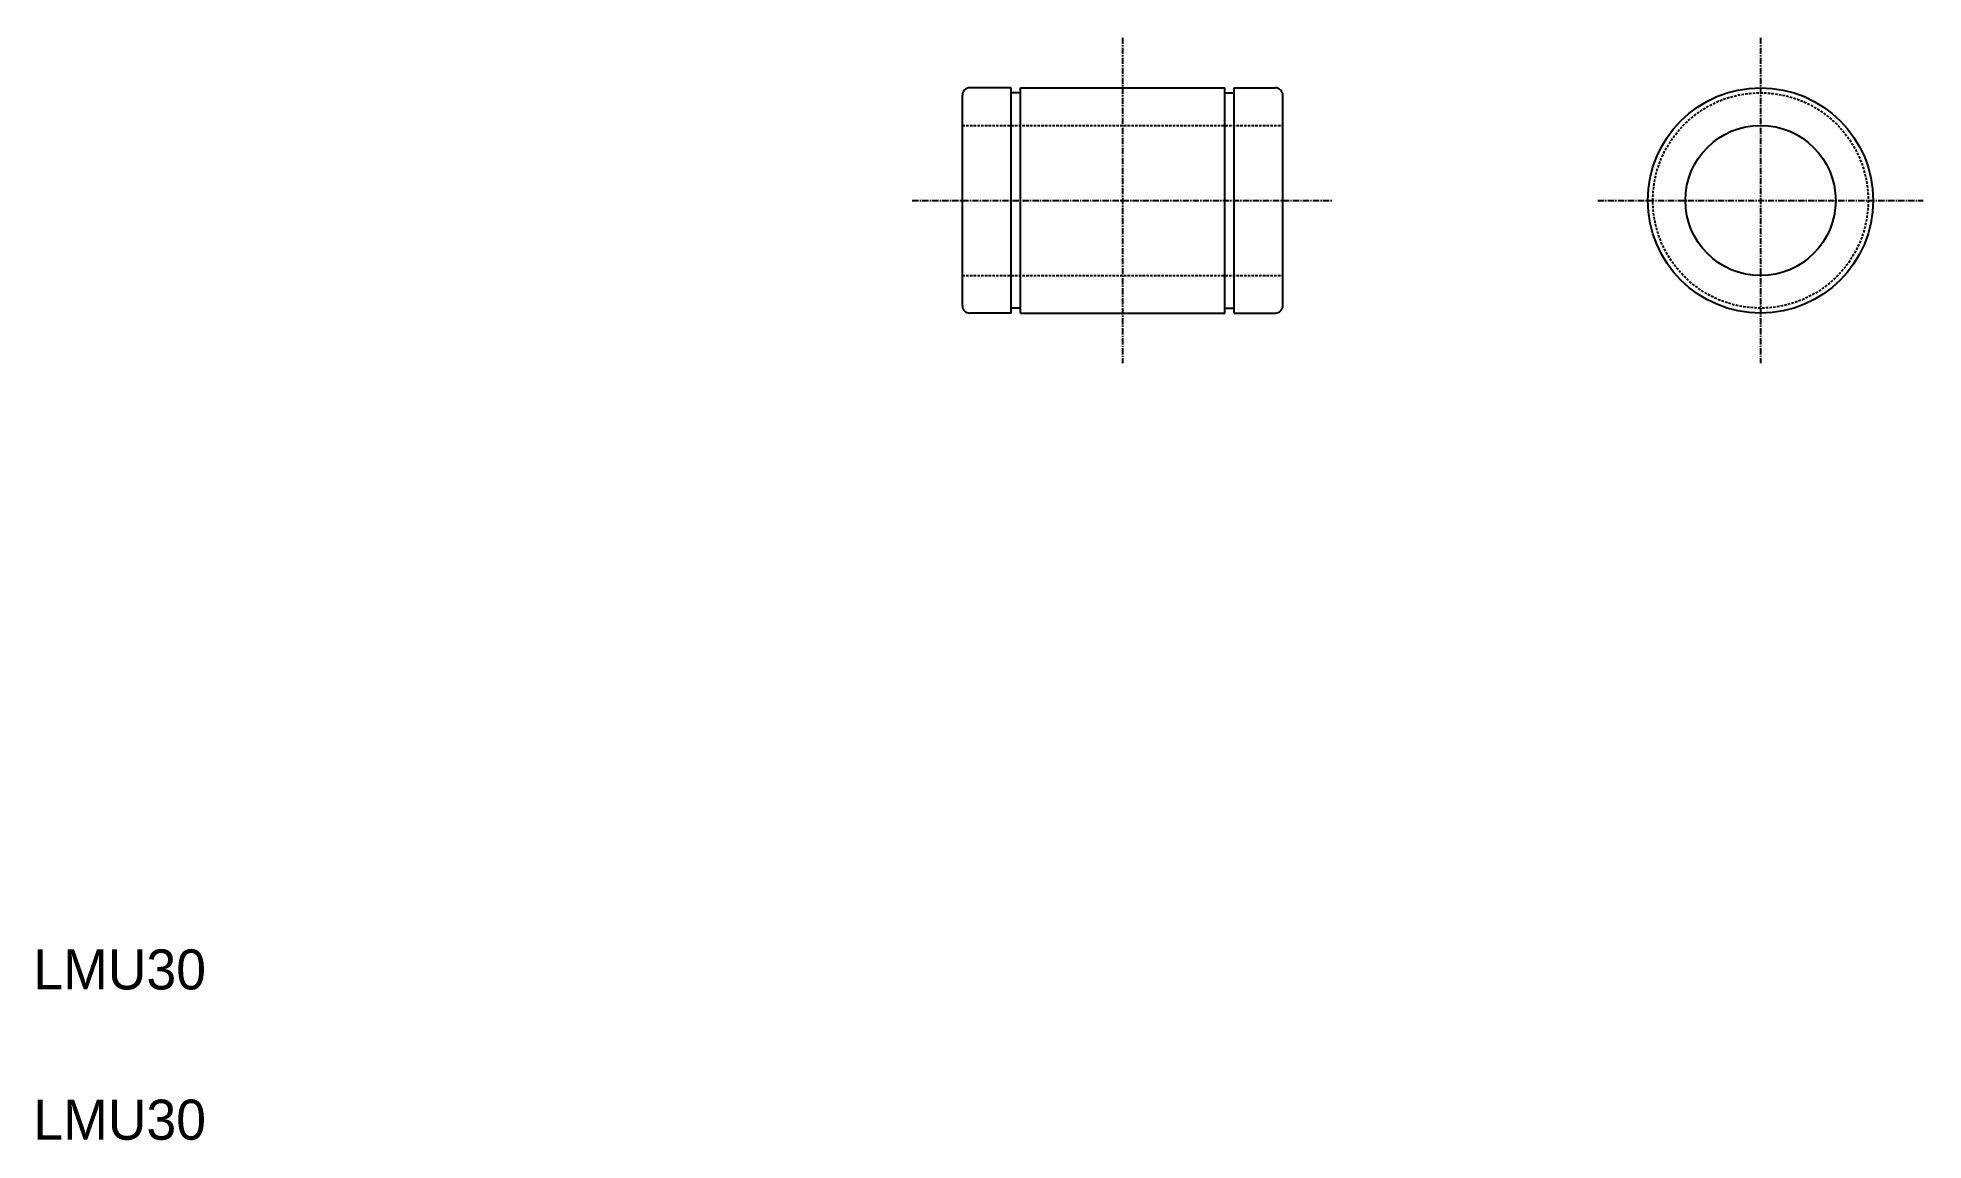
# Model space of a CAD drawing. Extents: x 21 to 397, y 20 to 240.
import ezdxf

# ---------------------------------------------------------------- set-up
doc = ezdxf.new("R2010")
doc.units = 0
doc.linetypes.add('CENTER', pattern=[2, 1.25, -0.25, 0.25, -0.25])
doc.linetypes.add('DASHED', pattern=[0.75, 0.5, -0.25])
doc.layers.get('0').update_dxf_attribs({"linetype": 'CONTINUOUS'})
doc.layers.add('CENTER', color=1, linetype='CENTER')

msp = doc.modelspace()

# ---------------------------------------------------------------- linework, layer by layer
at = {"color": 7, "linetype": 'CONTINUOUS'}
for p, q in [((215.25, 230.05), (207, 230.05)), ((211.12, 230.05), (211.12, 230.05)), ((213.19, 230.05), (213.19, 230.05)), ((215.25, 185.05), (215.25, 230.05)), ((217.1, 185.05), (217.1, 230.05)), ((217.1, 230.05), (257.9, 230.05)), ((257.9, 185.05), (257.9, 230.05)), ((259.75, 185.05), (259.75, 230.05)), ((259.75, 230.05), (268, 230.05)), ((205.5, 186.55), (205.5, 228.55)), ((217.1, 229.05), (215.25, 229.05)), ((257.9, 229.05), (259.75, 229.05)), ((269.5, 186.55), (269.5, 228.55)), ((215.25, 185.05), (207, 185.05)), ((217.1, 186.05), (215.25, 186.05)), ((217.1, 185.05), (257.9, 185.05)), ((257.9, 186.05), (259.75, 186.05)), ((259.75, 185.05), (268, 185.05))]:
    msp.add_line(p, q, dxfattribs=at)
at = {"color": 3, "linetype": 'DASHED'}
for p, q in [((205.5, 222.55), (269.5, 222.55)), ((205.5, 192.55), (269.5, 192.55))]:
    msp.add_line(p, q, dxfattribs=at)
at = {"color": 7, "linetype": 'CONTINUOUS'}
for radius in [22.5, 15]:
    msp.add_circle((364.88, 207.55), radius, dxfattribs=at)
at = {"color": 3, "linetype": 'DASHED'}
msp.add_circle((364.88, 207.55), 21.5, dxfattribs=at)
at = {"color": 7, "linetype": 'CONTINUOUS'}
for centre, start, end in [((207, 228.55), 90, 180), ((268, 228.55), 0, 90), ((207, 186.55), 180, 270), ((268, 186.55), 270, 0)]:
    msp.add_arc(centre, 1.5, start, end, dxfattribs=at)
at = {"layer": 'CENTER', "color": 1, "linetype": 'CENTER'}
for p, q in [((237.5, 240.05), (237.5, 175.05)), ((364.88, 240.05), (364.88, 175.05)), ((195.5, 207.55), (279.5, 207.55)), ((332.38, 207.55), (397.38, 207.55))]:
    msp.add_line(p, q, dxfattribs=at)

# ---------------------------------------------------------------- texts
for p in [(20, 50), (20, 20)]:
    msp.add_text('LMU30', height=8).set_placement(p)

doc.saveas('drawing.dxf')
